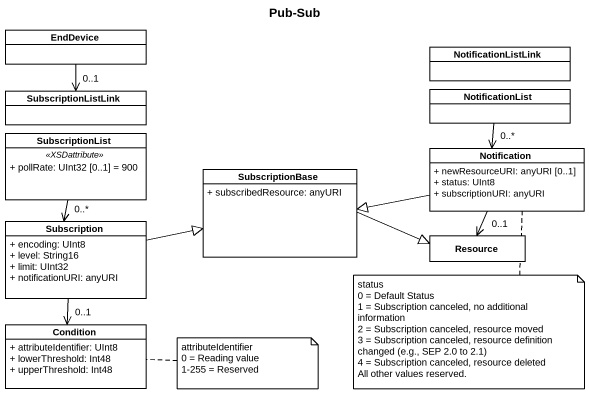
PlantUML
@startuml
title Pub-Sub
hide circle
hide empty members
skinparam classAttributeIconSize 0
class EndDevice
class NotificationListLink
class SubscriptionListLink
class NotificationList
class SubscriptionList {
  .. <<XSDattribute>> ..
  + pollRate: UInt32 [0..1] = 900
}
class Notification {
  + newResourceURI: anyURI [0..1]
  + status: UInt8
  + subscriptionURI: anyURI
}
class SubscriptionBase {
  + subscribedResource: anyURI
}
class Subscription {
  + encoding: UInt8
  + level: String16
  + limit: UInt32
  + notificationURI: anyURI
}
class Resource
class Condition {
  + attributeIdentifier: UInt8
  + lowerThreshold: Int48
  + upperThreshold: Int48
}
EndDevice --> "0..1" SubscriptionListLink
NotificationList --> "0..*" Notification
SubscriptionList --> "0..*" Subscription
Notification -left-|> SubscriptionBase
Notification --> "0..1" Resource
SubscriptionBase -right-|> Resource
Subscription -right-|> SubscriptionBase
Subscription --> "0..1" Condition
note bottom of Notification
  status
  0 = Default Status
  1 = Subscription canceled, no additional information
  2 = Subscription canceled, resource moved
  3 = Subscription canceled, resource definition changed (e.g., SEP 2.0 to 2.1)
  4 = Subscription canceled, resource deleted
  All other values reserved.
end note
note right of Condition
  attributeIdentifier
  0 = Reading value
  1-255 = Reserved
end note
@enduml
